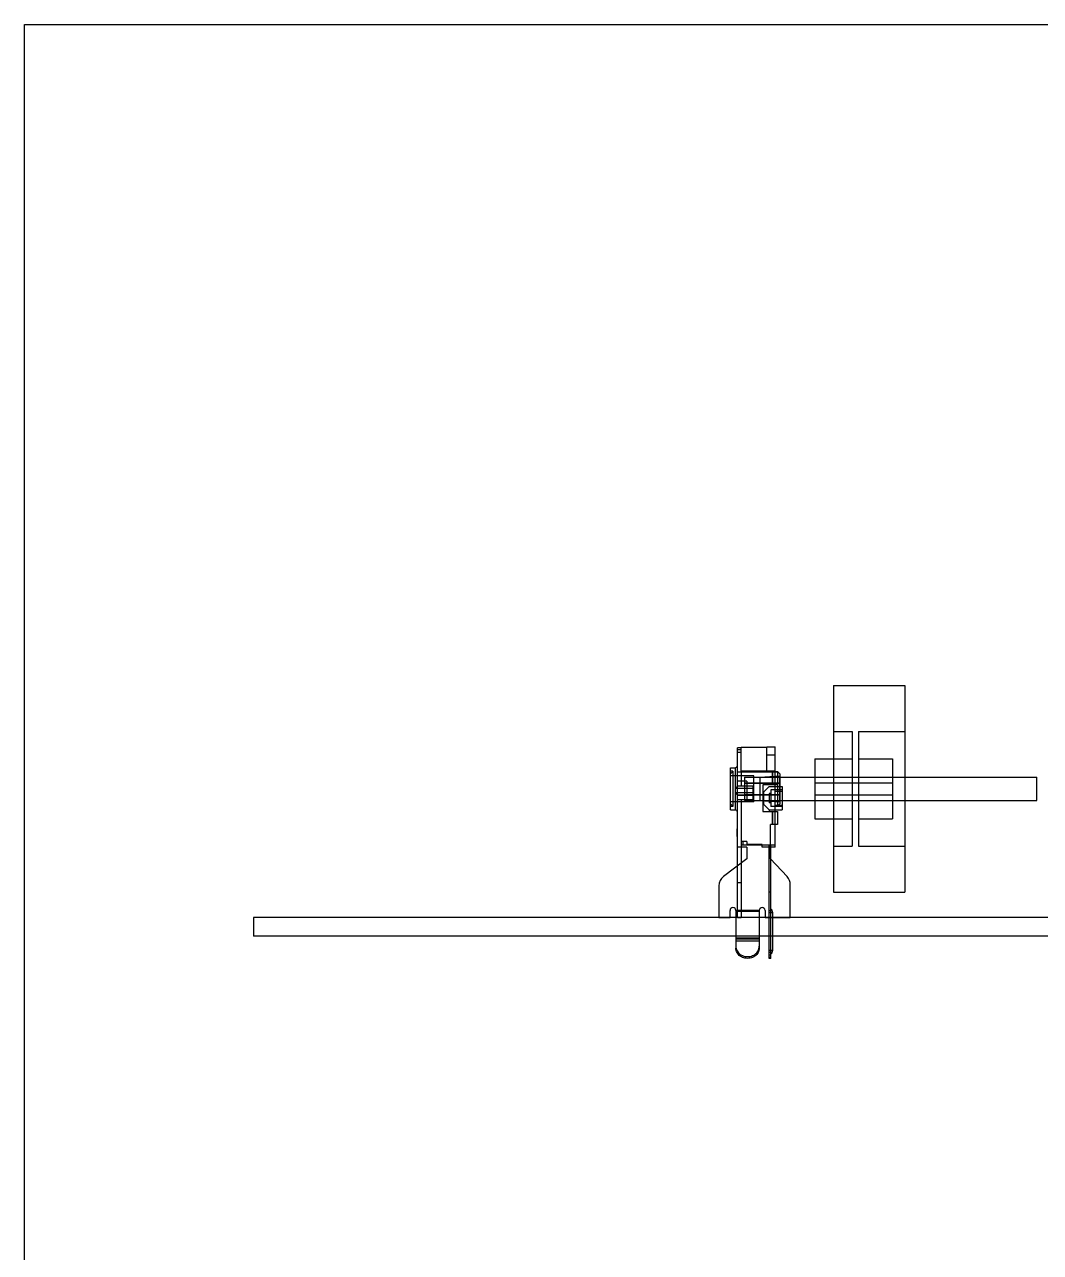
# Model space of a CAD drawing. Header units: inches. Extents: x 0 to 11.7, y 0 to 8.3.
# Drawn here: x 0 to 3.421, y 4.134 to 8.268 of the extents above; entities that cross this region are included whole.
import ezdxf

# ---------------------------------------------------------------- set-up
doc = ezdxf.new("R2010")
doc.units = ezdxf.units.IN
doc.header["$LTSCALE"] = 0.64311
doc.header["$MEASUREMENT"] = 0
doc.layers.get('0').update_dxf_attribs({"linetype": 'CONTINUOUS'})
doc.layers.add('02___PRT_ALL_AXES', color=7, linetype='CONTINUOUS')
doc.layers.add('INTFCLR_14433', color=7, linetype='CONTINUOUS')

msp = doc.modelspace()

# ---------------------------------------------------------------- linework, layer by layer
at = {"color": 7, "linetype": 'CONTINUOUS'}
for p, q in [((0, 0), (0, 8.2677)), ((0, 8.2677), (11.6929, 8.2677)), ((2.724, 6.0431), (2.724, 5.3463)), ((2.724, 6.0431), (2.9641, 6.0431)), ((2.9641, 6.0431), (2.9641, 5.3463)), ((2.724, 5.8876), (2.7869, 5.8876)), ((2.7869, 5.8876), (2.7869, 5.5018)), ((2.8082, 5.8876), (2.8082, 5.5018)), ((2.8082, 5.8876), (2.9641, 5.8876)), ((2.661, 5.7959), (2.661, 5.5935)), ((2.661, 5.7959), (2.7869, 5.7959)), ((2.8082, 5.7959), (2.9224, 5.7959)), ((2.9224, 5.7959), (2.9224, 5.5935)), ((2.661, 5.7144), (2.9224, 5.7144)), ((2.661, 5.675), (2.9224, 5.675)), ((2.661, 5.5935), (2.7869, 5.5935)), ((2.8082, 5.5935), (2.9224, 5.5935)), ((2.724, 5.5018), (2.7869, 5.5018)), ((2.8082, 5.5018), (2.9641, 5.5018)), ((2.724, 5.3463), (2.9641, 5.3463)), ((0.7712, 5.2616), (0.7712, 5.1987)), ((3.9208, 5.2616), (0.7712, 5.2616)), ((3.9208, 5.1987), (0.7712, 5.1987))]:
    msp.add_line(p, q, dxfattribs=at)
at = {"layer": '02___PRT_ALL_AXES', "color": 7, "linetype": 'CONTINUOUS'}
for p, q in [((2.4247, 5.7341), (2.4247, 5.6554)), ((2.4247, 5.7341), (2.5429, 5.7341)), ((2.4247, 5.7147), (2.5429, 5.7147)), ((2.4247, 5.7141), (2.5429, 5.7141)), ((2.5429, 5.6553), (2.5429, 5.7341)), ((2.5429, 5.7341), (3.409, 5.7341)), ((3.409, 5.6553), (3.409, 5.7341)), ((2.4247, 5.6753), (2.5429, 5.6753)), ((2.4247, 5.6747), (2.5429, 5.6747)), ((2.4247, 5.6554), (2.5429, 5.6554)), ((2.5429, 5.6553), (3.409, 5.6553))]:
    msp.add_line(p, q, dxfattribs=at)
at = {"layer": 'INTFCLR_14433', "color": 6, "linetype": 'CONTINUOUS'}
for p, q in [((2.4003, 5.2616), (2.4003, 5.8325)), ((2.4129, 5.8325), (2.4003, 5.8325)), ((2.4129, 5.7518), (2.4129, 5.8345)), ((2.4129, 5.8345), (2.4995, 5.8345)), ((2.4995, 5.7538), (2.4995, 5.8365)), ((2.4995, 5.8365), (2.5271, 5.8365)), ((2.5271, 5.4979), (2.5271, 5.8365)), ((2.4003, 5.8268), (2.4129, 5.8268)), ((2.4129, 5.8168), (2.4003, 5.8168)), ((2.5271, 5.8081), (2.4995, 5.8081)), ((2.3775, 5.6239), (2.3775, 5.7656)), ((2.3775, 5.7656), (2.3925, 5.7656)), ((2.3854, 5.7538), (2.3775, 5.7538)), ((2.3775, 5.7455), (2.3854, 5.7534)), ((2.3854, 5.7538), (2.3854, 5.6357)), ((2.3925, 5.7656), (2.3925, 5.6239)), ((2.4003, 5.7518), (2.5356, 5.7518)), ((2.5271, 5.7538), (2.4129, 5.7538)), ((2.413, 5.7518), (2.413, 5.7203)), ((2.5191, 5.7085), (2.5191, 5.7518)), ((2.5191, 5.7518), (2.5191, 5.7085)), ((2.5271, 5.753), (2.535, 5.753)), ((2.535, 5.753), (2.535, 5.6365)), ((2.5429, 5.7451), (2.535, 5.753)), ((2.5356, 5.7518), (2.5356, 5.7085)), ((2.5356, 5.7518), (2.5356, 5.7085)), ((2.4562, 5.738), (2.3775, 5.738)), ((2.4326, 5.7203), (2.4003, 5.7203)), ((2.4129, 5.7203), (2.4129, 5.7034)), ((2.4326, 5.7203), (2.4326, 5.6573)), ((2.4562, 5.6514), (2.4562, 5.738)), ((2.4562, 5.734), (2.4759, 5.734)), ((2.4562, 5.7144), (2.4759, 5.7144)), ((2.4759, 5.734), (2.5429, 5.7381)), ((2.4759, 5.734), (2.4759, 5.6554)), ((2.4759, 5.7144), (2.5429, 5.7164)), ((2.4858, 5.7085), (2.4858, 5.6179)), ((2.5356, 5.7085), (2.4858, 5.7085)), ((2.5429, 5.7451), (2.5429, 5.6443)), ((2.4011, 5.7034), (2.3932, 5.6955)), ((2.3932, 5.6955), (2.3932, 5.6817)), ((2.4523, 5.6955), (2.3932, 5.6955)), ((2.3932, 5.6817), (2.4011, 5.6739)), ((2.4523, 5.6817), (2.3932, 5.6817)), ((2.4003, 5.7046), (2.4129, 5.7046)), ((2.4003, 5.6731), (2.4523, 5.6731)), ((2.4523, 5.7034), (2.4011, 5.7034)), ((2.4523, 5.6739), (2.4011, 5.6739)), ((2.4523, 5.7034), (2.4523, 5.6573)), ((2.4562, 5.6751), (2.4759, 5.6751)), ((2.4759, 5.6751), (2.5429, 5.673)), ((2.5074, 5.7026), (2.4877, 5.6829)), ((2.4877, 5.6829), (2.4877, 5.6435)), ((2.5074, 5.7026), (2.5507, 5.7026)), ((2.5074, 5.679), (2.5074, 5.6475)), ((2.5133, 5.679), (2.5074, 5.679)), ((2.5129, 5.679), (2.5129, 5.6475)), ((2.5133, 5.6908), (2.5133, 5.6357)), ((2.5507, 5.6908), (2.5133, 5.6908)), ((2.5271, 5.6868), (2.5507, 5.6868)), ((2.5507, 5.7026), (2.5507, 5.6239)), ((2.4562, 5.6514), (2.3775, 5.6514)), ((2.3775, 5.6439), (2.3854, 5.6361)), ((2.3854, 5.6357), (2.3775, 5.6357)), ((2.3775, 5.6239), (2.3925, 5.6239)), ((2.4523, 5.6573), (2.4003, 5.6573)), ((2.4129, 5.6573), (2.4129, 5.2616)), ((2.413, 5.6573), (2.413, 5.4979)), ((2.4562, 5.6554), (2.4759, 5.6554)), ((2.4759, 5.6554), (2.5429, 5.6513)), ((2.4858, 5.6573), (2.4877, 5.6573)), ((2.4877, 5.6435), (2.5074, 5.6239)), ((2.5133, 5.6475), (2.5074, 5.6475)), ((2.5074, 5.6239), (2.5074, 5.6179)), ((2.5074, 5.6239), (2.5507, 5.6239)), ((2.5507, 5.6357), (2.5133, 5.6357)), ((2.5271, 5.6396), (2.5507, 5.6396)), ((2.5271, 5.6365), (2.535, 5.6365)), ((2.5429, 5.6443), (2.535, 5.6365)), ((2.4858, 5.6179), (2.5356, 5.6179)), ((2.5191, 5.5746), (2.5191, 5.6179)), ((2.5191, 5.6179), (2.5191, 5.5746)), ((2.5356, 5.6179), (2.5356, 5.5746)), ((2.5356, 5.6179), (2.5356, 5.5746)), ((2.3992, 5.5601), (2.4003, 5.5604)), ((2.3992, 5.5341), (2.3992, 5.5601)), ((2.5114, 5.4585), (2.5114, 5.5746)), ((2.5356, 5.5746), (2.5114, 5.5746)), ((2.3992, 5.5341), (2.4003, 5.5338)), ((2.4326, 5.5176), (2.4129, 5.5176)), ((2.4129, 5.5057), (2.5271, 5.5057)), ((2.4188, 5.5176), (2.4188, 5.5057)), ((2.4326, 5.5176), (2.4326, 5.5057)), ((2.4838, 5.5077), (2.4326, 5.5077)), ((2.4838, 5.4979), (2.4838, 5.5077)), ((2.5074, 5.1239), (2.5074, 5.5057)), ((2.5133, 5.1239), (2.5133, 5.5057)), ((2.4326, 5.4585), (2.3539, 5.3994)), ((2.4326, 5.4979), (2.4003, 5.4979)), ((2.4326, 5.4979), (2.4326, 5.4585)), ((2.5271, 5.4979), (2.4838, 5.4979)), ((2.5114, 5.4585), (2.5675, 5.399)), ((2.4003, 5.3798), (2.4129, 5.3798)), ((2.3381, 5.3679), (2.3381, 5.2616)), ((2.5074, 5.3483), (2.5133, 5.3483)), ((2.5783, 5.2616), (2.5783, 5.372)), ((2.3381, 5.2616), (2.3755, 5.2616)), ((2.3755, 5.2616), (2.3755, 5.2853)), ((2.3952, 5.2853), (2.3952, 5.1585)), ((2.3952, 5.2853), (2.474, 5.2853)), ((2.474, 5.2853), (2.3952, 5.2853)), ((2.474, 5.2812), (2.3952, 5.2812)), ((2.4003, 5.2616), (2.4129, 5.2616)), ((2.474, 5.2853), (2.474, 5.1585)), ((2.4936, 5.2853), (2.4936, 5.2616)), ((2.4936, 5.2616), (2.5783, 5.2616)), ((2.5192, 5.2774), (2.5074, 5.2774)), ((2.5192, 5.1514), (2.5192, 5.2774)), ((2.474, 5.1921), (2.3952, 5.1921)), ((2.474, 5.188), (2.3952, 5.188)), ((2.474, 5.188), (2.3952, 5.188)), ((2.474, 5.182), (2.3952, 5.182)), ((2.5074, 5.1514), (2.5192, 5.1514)), ((2.5133, 5.1347), (2.5074, 5.1347)), ((2.5133, 5.1273), (2.5074, 5.1273)), ((2.5133, 5.1239), (2.5074, 5.1239))]:
    msp.add_line(p, q, dxfattribs=at)
for centre, radius, start, end in [((2.3925, 5.7735), 0.00787, 270, 360), ((2.3925, 5.616), 0.00787, 0, 90), ((2.3775, 5.3679), 0.0394, 126.8699, 180), ((2.5389, 5.372), 0.0394, 0, 43.3634), ((2.3854, 5.2853), 0.00984, 0.0379, 180), ((2.4838, 5.2853), 0.00984, 0, 179.9621), ((2.5045, 5.2774), 0.00886, 0, 70.5288), ((2.5045, 5.2774), 0.0148, 0, 53.1301), ((2.5045, 5.1514), 0.00886, 289.4712, 360), ((2.5045, 5.1514), 0.0148, 306.8699, 360)]:
    msp.add_arc(centre, radius, start, end, dxfattribs=at)
for points, knots in [([(2.3952, 5.1645), (2.3952, 5.1619), (2.3959, 5.1566), (2.3989, 5.1492), (2.4036, 5.1426), (2.4099, 5.1371), (2.4174, 5.133), (2.4258, 5.1304), (2.4316, 5.1299), (2.4346, 5.1299)], [0, 0, 0, 0, 0.134407, 0.270054, 0.408621, 0.551065, 0.697557, 0.847562, 1, 1, 1, 1]), ([(2.4346, 5.1239), (2.4316, 5.1239), (2.4258, 5.1244), (2.4174, 5.127), (2.4099, 5.1311), (2.4036, 5.1366), (2.3989, 5.1432), (2.3959, 5.1506), (2.3952, 5.1559), (2.3952, 5.1585)], [0, 0, 0, 0, 0.152438, 0.302443, 0.448935, 0.591379, 0.729946, 0.865593, 1, 1, 1, 1]), ([(2.4346, 5.1299), (2.4375, 5.1299), (2.4434, 5.1304), (2.4518, 5.133), (2.4593, 5.1371), (2.4655, 5.1426), (2.4703, 5.1492), (2.4733, 5.1566), (2.474, 5.1619), (2.474, 5.1645)], [0, 0, 0, 0, 0.152438, 0.302443, 0.448935, 0.591379, 0.729946, 0.865593, 1, 1, 1, 1]), ([(2.474, 5.1585), (2.474, 5.1559), (2.4733, 5.1506), (2.4703, 5.1432), (2.4655, 5.1366), (2.4593, 5.1311), (2.4518, 5.127), (2.4434, 5.1244), (2.4375, 5.1239), (2.4346, 5.1239)], [0, 0, 0, 0, 0.134407, 0.270054, 0.408621, 0.551065, 0.697557, 0.847562, 1, 1, 1, 1])]:
    msp.add_open_spline(points, degree=3, knots=knots, dxfattribs=at)

doc.saveas('drawing.dxf')
